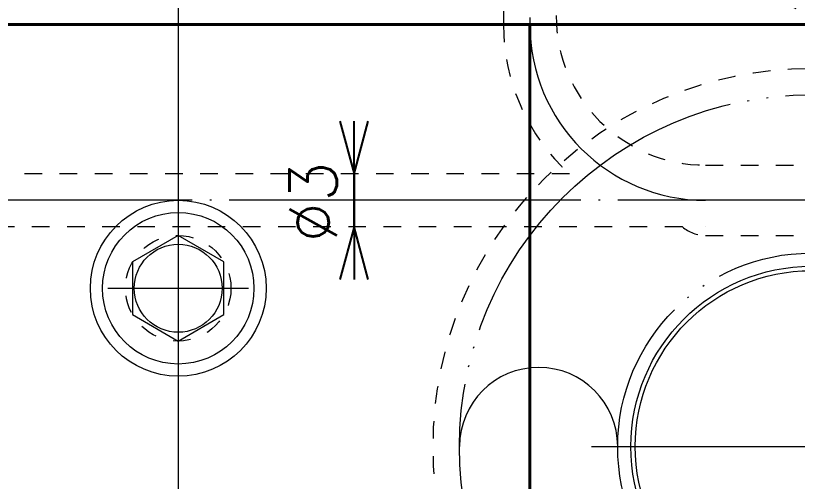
# Model space of a CAD drawing. Extents: x -178 to 604, y -587 to 345.
# Drawn here: x 390.75 to 435.22, y -135.98 to -109.5 of the extents above; entities that cross this region are included whole.
import ezdxf

# ---------------------------------------------------------------- set-up
doc = ezdxf.new("R2010")
doc.units = 0
doc.header["$MEASUREMENT"] = 0
for name, pattern in [('BORDER', [22, 20, -1, 0, -1]), ('DIVIDE', [23, 20, -1, 0, -1, 0, -1]), ('PHANTOM', [35, 30, -1, 1, -1, 1, -1]), ('STITCH', [2, 1, -1])]:
    doc.linetypes.add(name, pattern=pattern)
for name, color, linetype in [('1', 7, 'Continuous'), ('11', 7, 'Continuous'), ('15', 7, 'Continuous'), ('20', 7, 'Continuous'), ('5', 7, 'Continuous'), ('寸法線', 7, 'Continuous')]:
    doc.layers.add(name, color=color, linetype=linetype)
doc.styles.get("Standard").update_dxf_attribs({"font": 'txt', "bigfont": 'extfont'})
doc.dimstyles.new('VELDIM0', dxfattribs={"dimtxt": 2.69875, "dimasz": 3.000166, "dimexe": 0.5, "dimexo": 0.0625, "dimgap": 0.09, "dimtad": 0, "dimdec": 3, "dimdsep": 46, "dimtxsty": 'Standard', "dimcen": 0.09, "dimdle": 3, "dimadec": 0, "dimazin": 0, "dimtfac": 1, "dimtdec": 4, "dimtofl": 0, "dimtmove": 0, "dimatfit": 3, "dimfxl": 1, "dimtolj": 1, "dimtzin": 0, "dimarcsym": 0})
doc.dimstyles.new('VELDIM1', dxfattribs={"dimtxt": 2.69875, "dimasz": 3.000166, "dimexe": 0.5, "dimexo": 0.0625, "dimgap": 0.09, "dimtad": 0, "dimdec": 3, "dimdsep": 46, "dimtxsty": 'Standard', "dimcen": 0.09, "dimdle": 2, "dimadec": 0, "dimazin": 0, "dimtfac": 1, "dimtdec": 4, "dimtofl": 0, "dimtmove": 0, "dimatfit": 3, "dimfxl": 1, "dimtolj": 1, "dimtzin": 0, "dimarcsym": 0})

# ---------------------------------------------------------------- blocks, each defined once
blk = doc.blocks.new('*D567')
at = {"color": 0}
for p, q in [((515, -126.5), (515, -144.333)), ((515, -144.333), (515, -162.167)), ((515, -162.167), (515, -178.413))]:
    blk.add_line(p, q, dxfattribs=at)
blk.add_text('115', height=2.6987, rotation=90, dxfattribs=at).set_placement((516.111, -184.817))
blk = doc.blocks.new('CLUMP462')
at = {"layer": '11', "color": 5, "linetype": 'PHANTOM', "lineweight": 5}
for p, q in [((400, -121), (400, -129)), ((396, -125), (404, -125))]:
    blk.add_line(p, q, dxfattribs=at)
at = {"layer": '11', "linetype": 'STITCH', "lineweight": 13}
blk.add_circle((400, -125), 3, dxfattribs=at)
at = {"layer": '11', "color": 5, "lineweight": 5}
blk.add_circle((400, -125), 2.5, dxfattribs=at)
blk = doc.blocks.new('CLUMP463')
at = {"layer": '11', "lineweight": 13}
for p, q in [((400, -122), (397.402, -123.5)), ((402.598, -123.5), (400, -122)), ((397.402, -123.5), (397.402, -126.5)), ((402.598, -126.5), (402.598, -123.5)), ((397.402, -126.5), (400, -128)), ((400, -128), (402.598, -126.5))]:
    blk.add_line(p, q, dxfattribs=at)
for radius in [5, 4.307]:
    blk.add_circle((400, -125), radius, dxfattribs=at)
blk = doc.blocks.new('*D847')
at = {"color": 0}
for p, q in [((409.196, -115.5), (410, -118.5)), ((410, -118.5), (410, -115.5)), ((410, -118.5), (410.804, -115.5)), ((410, -118.5), (410, -118.5)), ((410, -118.5), (410, -118.5)), ((410, -118.5), (410, -121.5)), ((410, -121.5), (410, -118.5)), ((410, -121.5), (409.196, -124.5)), ((410, -121.5), (410, -121.5)), ((410, -121.5), (410, -121.5)), ((410, -121.5), (410, -124.5)), ((410.804, -124.5), (410, -121.5))]:
    blk.add_line(p, q, dxfattribs=at)
blk.add_text('%%c3', height=2.6987, rotation=90, dxfattribs=at).set_placement((409.024, -122.409))
blk = doc.blocks.new('*D854')
at = {"color": 0}
for p, q in [((465, -111.605), (465, -134.403)), ((465, -134.403), (465, -157.202)), ((465, -157.202), (465, -178.413))]:
    blk.add_line(p, q, dxfattribs=at)
blk.add_text('65', height=2.6987, rotation=90, dxfattribs=at).set_placement((464.715, -191.523))
blk = doc.blocks.new('*D855')
at = {"color": 0}
for p, q in [((500, -115.5), (500, -137)), ((500, -137), (500, -158.5)), ((500, -158.5), (500, -178.413))]:
    blk.add_line(p, q, dxfattribs=at)
blk.add_text('100', height=2.6987, rotation=90, dxfattribs=at).set_placement((501.111, -184.817))
blk = doc.blocks.new('CLUMP466')
at = {"layer": '11', "color": 3, "linetype": 'DIVIDE', "lineweight": 5}
for radius in [20, 11]:
    blk.add_circle((436, -134), radius, dxfattribs=at)
for centre, start, end in [((420.5, -134), 0, 180), ((451.5, -134), 180, 0)]:
    blk.add_arc(centre, 4.5, start, end, dxfattribs=at)
blk = doc.blocks.new('*D929')
at = {"color": 0}
for p, q in [((335, -111.605), (335, -134.403)), ((335, -134.403), (335, -157.202)), ((335, -157.202), (335, -178.413))]:
    blk.add_line(p, q, dxfattribs=at)
blk.add_text('65', height=2.6987, rotation=90, dxfattribs=at).set_placement((334.715, -191.523))
blk = doc.blocks.new('*D930')
at = {"color": 0}
for p, q in [((355, -111.5), (355, -134.333)), ((355, -134.333), (355, -157.167)), ((355, -157.167), (355, -178.413))]:
    blk.add_line(p, q, dxfattribs=at)
blk.add_text('45', height=2.6987, rotation=90, dxfattribs=at).set_placement((356.111, -183.066))
blk = doc.blocks.new('*D953')
at = {"color": 0}
for p, q in [((285, -126.5), (285, -144.333)), ((285, -144.333), (285, -162.167)), ((285, -162.167), (285, -178.413))]:
    blk.add_line(p, q, dxfattribs=at)
blk.add_text('115', height=2.6987, rotation=90, dxfattribs=at).set_placement((286.111, -184.817))

msp = doc.modelspace()

# ---------------------------------------------------------------- linework, layer by layer
at = {"layer": '1', "color": 1, "linetype": 'DIVIDE', "lineweight": 13}
msp.add_line((420, -40), (420, -110), dxfattribs=at)
at = {"layer": '11', "linetype": 'STITCH', "lineweight": 13}
msp.add_circle((445, -90), 21.5, dxfattribs=at)
at = {"layer": '11', "linetype": 'STITCH', "lineweight": 25}
msp.add_circle((445, -90), 20, dxfattribs=at)
at = {"layer": '11', "lineweight": 13}
msp.add_circle((436, -134), 10, dxfattribs=at)
at = {"layer": '15', "linetype": 'STITCH', "lineweight": 13}
for p, q in [((418.5, -79.2533), (418.5, -110)), ((430, -118), (445.0022, -118)), ((422.254, -118.5), (390, -118.5)), ((428.6771, -121.5), (390, -121.5)), ((430, -122), (445.0024, -122))]:
    msp.add_line(p, q, dxfattribs=at)
at = {"layer": '15', "color": 5, "linetype": 'BORDER', "lineweight": 5}
msp.add_line((445, -120), (390, -120), dxfattribs=at)
at = {"layer": '15', "linetype": 'STITCH', "lineweight": 13}
for centre, radius, start, end in [((430, -109.5), 8.5, 180.00001, 270), ((430, -110), 11.5, 180.00001, 227.65739), ((430, -120), 2, 228.59038, 270), ((430, -110), 11.5, 269.9999970501, 270)]:
    msp.add_arc(centre, radius, start, end, dxfattribs=at)
at = {"layer": '15', "color": 5, "linetype": 'BORDER', "lineweight": 5}
msp.add_arc((430, -110), 10, 180, 270, dxfattribs=at)
at = {"layer": '20', "color": 5, "linetype": 'BORDER', "lineweight": 5}
for p, q in [((400, -40), (400, -175)), ((423.5, -134), (448.5, -134))]:
    msp.add_line(p, q, dxfattribs=at)
at = {"layer": '20', "lineweight": 40}
msp.add_line((420, -110), (420, -160), dxfattribs=at)
at = {"layer": '20', "color": 5, "linetype": 'STITCH', "lineweight": 5}
msp.add_circle((436, -134), 21.5, dxfattribs=at)
at = {"layer": '20', "color": 1, "lineweight": 13}
msp.add_circle((436, -134), 10.25, dxfattribs=at)
at = {"layer": '5', "lineweight": 40}
msp.add_line((335, -110), (465, -110), dxfattribs=at)

# ---------------------------------------------------------------- block references
at = {"layer": '11', "color": 3, "lineweight": 5}
msp.add_blockref('CLUMP466', (0, 0), dxfattribs=at)
at = {"layer": '11', "lineweight": 25}
msp.add_blockref('CLUMP463', (0, 0), dxfattribs=at)
at = {"layer": '11', "linetype": 'BORDER', "lineweight": 5}
msp.add_blockref('CLUMP462', (0, 0), dxfattribs=at)

# ---------------------------------------------------------------- dimensions: what is measured, and where the dimension line sits
at = {"layer": '寸法線', "color": 1, "lineweight": 5}
for feature_location, offset, dtype, origin, picture, middle in [((335, -111.6047), (65, -63.3953), 0, (335, -180), '*D929', (335, -180)), ((465, -111.6046863561), (-65, -63.3953136439), 1, (465, -180), '*D854', (465, -180))]:
    dim = msp.add_ordinate_dim(feature_location=feature_location, offset=offset, dtype=dtype, origin=origin, dimstyle='VELDIM1', dxfattribs=at)
    dim.commit()
    dim.dimension.update_dxf_attribs({"geometry": picture, "text_midpoint": middle})
at = {"layer": '寸法線', "color": 5, "lineweight": 5}
for feature_location, offset, dtype, origin, picture, middle in [((355, -111.5), (45, -63.5), 0, (355, -180), '*D930', (355, -180)), ((500, -115.5), (-100, -59.5), 1, (500, -180), '*D855', (500, -180)), ((285, -126.5), (115, -48.5), 0, (285, -180), '*D953', (285, -180)), ((515, -126.5), (-115, -48.5), 1, (515, -180), '*D567', (515, -180))]:
    dim = msp.add_ordinate_dim(feature_location=feature_location, offset=offset, dtype=dtype, origin=origin, dimstyle='VELDIM0', dxfattribs=at)
    dim.commit()
    dim.dimension.update_dxf_attribs({"geometry": picture, "text_midpoint": middle})
dim = msp.add_linear_dim(base=(410, -118.5), p1=(410, -118.5), p2=(410, -121.5), angle=90, text='%%c<>', dimstyle='VELDIM0', dxfattribs=at)
dim.commit()
dim.dimension.update_dxf_attribs({"geometry": '*D847', "text_midpoint": (410, -120), "dimtype": 128})

doc.saveas('drawing.dxf')
